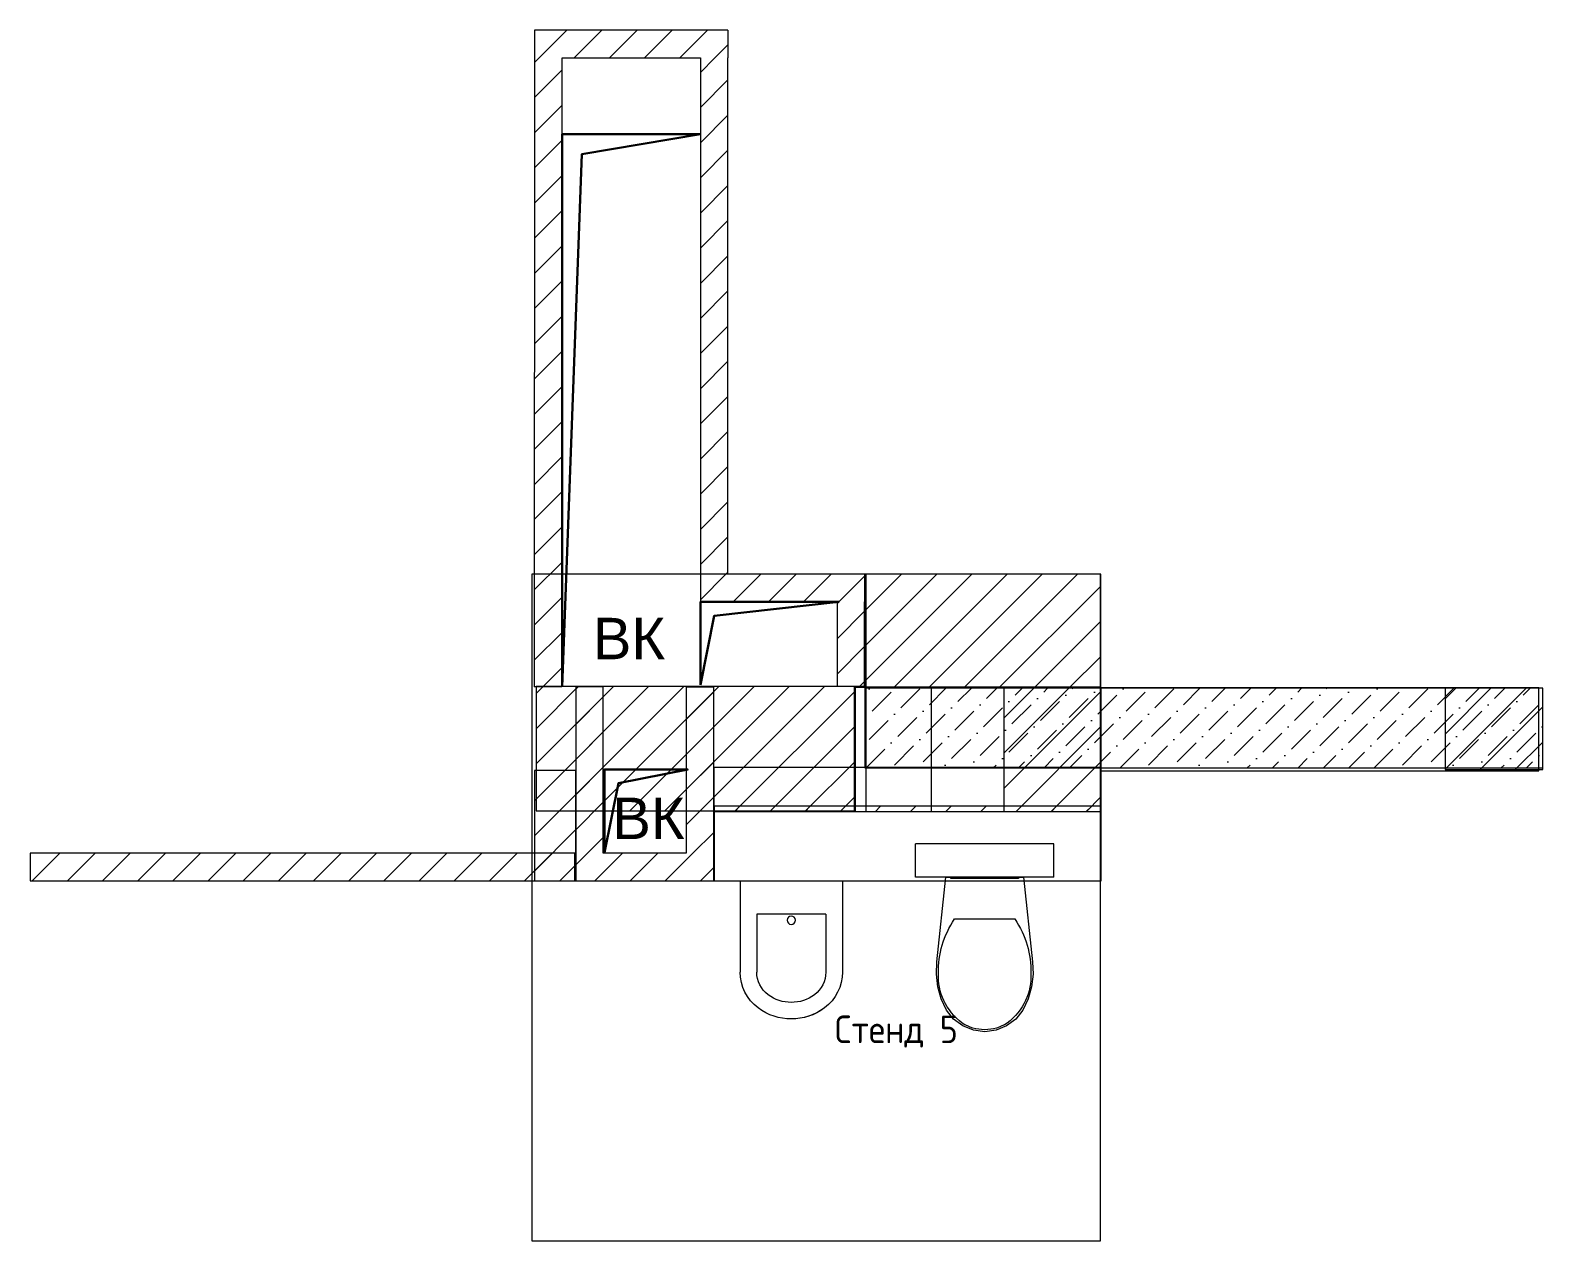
# Model space of a CAD drawing. Header units: millimetres. Extents: x 2336463 to 2579121, y 595385 to 778077.
# Drawn here: x 2535619 to 2541093, y 649518 to 653901 of the extents above; entities that cross this region are included whole.
import ezdxf

# ---------------------------------------------------------------- set-up
doc = ezdxf.new("R2010")
doc.units = ezdxf.units.MM
doc.header["$MEASUREMENT"] = 0
for name, color, linetype, lineweight, true_color in [('+ план экспозиций_Ном._пера__58', 7, 'Continuous', 5, 0xdf0000), ('+возводимые стены_Ном._пера__169', 7, 'Continuous', 5, 0x68b353), ('+возводимые стены_Ном._пера__242', 7, 'Continuous', 13, 0x1b55b5), ('Конструктив - Стены Несущие_Ном._пера__162', 7, 'Continuous', 5, 0xaaaaaa), ('сит план_Ном._пера__87', 7, 'Continuous', 20, 0x6a6a6a)]:
    doc.layers.add(name, color=color, linetype=linetype, lineweight=lineweight, true_color=true_color)
for name, color, linetype in [('+возводимые стены', 7, 'Continuous'), ('Интерьер - Мебель', 7, 'Continuous'), ('сит план', 7, 'Continuous')]:
    doc.layers.add(name, color=color, linetype=linetype)
for name, color, linetype, lineweight in [('+возводимые стены_Ном._пера__1', 7, 'Continuous', 13), ('+возводимые стены_Ном._пера__101', 252, 'Continuous', 5), ('Интерьер - Мебель_Ном._пера__1', 7, 'Continuous', 13), ('Конструктив - Стены Несущие_Ном._пера__1', 7, 'Continuous', 13), ('сит план_Ном._пера__1', 7, 'Continuous', 13), ('сит план_Ном._пера__21', 7, 'Continuous', 30)]:
    doc.layers.add(name, color=color, linetype=linetype, lineweight=lineweight)
doc.styles.add('СГЕНЕРИР_СТИЛЬ_1', font='arial.ttf')
doc.styles.add('СГЕНЕРИР_СТИЛЬ_4', font='isocp.shx')
pattern_1 = [(45, (2086872.015, 585813.69), (-63.639609, 63.639609), [])]

# ---------------------------------------------------------------- blocks, each defined once
blk = doc.blocks.new('Перекрытие_110', base_point=(2538093, 650821))
at = {"layer": 'Интерьер - Мебель_Ном._пера__1', "color": 7, "linetype": 'Continuous', "lineweight": 13, "flags": 128}
blk.add_lwpolyline([(2538093, 650821), (2539494.1, 650821), (2539494.1, 651231.3), (2538093, 651231.3)], close=True, dxfattribs=at)
blk = doc.blocks.new('Перекрытие_111', base_point=(2537434.9, 649518))
at = {"layer": 'Интерьер - Мебель_Ном._пера__1', "color": 7, "linetype": 'Continuous', "lineweight": 13, "flags": 128}
blk.add_lwpolyline([(2537434.9, 649518), (2539492.6, 649518), (2539492.6, 651931), (2537434.9, 651931)], close=True, dxfattribs=at)
blk = doc.blocks.new('Перекрытие_112', base_point=(2539494.1, 651219.8))
at = {"layer": 'Интерьер - Мебель_Ном._пера__1', "color": 7, "linetype": 'Continuous', "lineweight": 13, "flags": 128}
blk.add_lwpolyline([(2539494.1, 651219.8), (2541078.7, 651219.8), (2541078.7, 651519.8), (2539494.1, 651519.8)], close=True, dxfattribs=at)
blk = doc.blocks.new('Перекрытие_113', base_point=(2538094, 650821))
at = {"layer": 'Интерьер - Мебель_Ном._пера__1', "color": 7, "linetype": 'Continuous', "lineweight": 13, "flags": 128}
blk.add_lwpolyline([(2538094, 650821), (2539495.1, 650821), (2539495.1, 651071.3), (2538094, 651071.3)], close=True, dxfattribs=at)
blk = doc.blocks.new('Перекрытие_114', base_point=(2538642.9, 651071.7))
at = {"layer": 'Интерьер - Мебель_Ном._пера__1', "color": 7, "linetype": 'Continuous', "lineweight": 13, "flags": 128}
blk.add_lwpolyline([(2538642.9, 651071.7), (2539494.1, 651071.7), (2539494.1, 651519.8), (2538642.9, 651519.8)], close=True, dxfattribs=at)
blk = doc.blocks.new('Перекрытие_115', base_point=(2538604.5, 651072.7))
at = {"layer": 'Интерьер - Мебель_Ном._пера__1', "color": 7, "linetype": 'Continuous', "lineweight": 13, "flags": 128}
blk.add_lwpolyline([(2538604.5, 651072.7), (2538881.1, 651072.7), (2538881.1, 651520.8), (2538604.5, 651520.8)], close=True, dxfattribs=at)
blk = doc.blocks.new('Перекрытие_116', base_point=(2538642.9, 651524.2))
at = {"layer": 'Интерьер - Мебель_Ном._пера__1', "color": 7, "linetype": 'Continuous', "lineweight": 13, "flags": 128}
blk.add_lwpolyline([(2538642.9, 651524.2), (2539494.1, 651524.2), (2539494.1, 651931), (2538642.9, 651931)], close=True, dxfattribs=at)
blk = doc.blocks.new('Стена_327', base_point=(2537444.4, 653901))
at = {"layer": 'сит план_Ном._пера__87', "linetype": 'Continuous', "lineweight": 20, "true_color": 0x6a6a6a}
h = blk.add_hatch(dxfattribs=at)
h.set_pattern_fill('Блоки_Бетонные_Эффективные', color=251, style=0, pattern_type=2)
h.set_pattern_definition(pattern_1)
h.paths.add_polyline_path([(2537444.3, 653801), (2537544.3, 653801), (2537444.4, 653901)])
h = blk.add_hatch(dxfattribs=at)
h.set_pattern_fill('Блоки_Бетонные_Эффективные', color=251, style=0, pattern_type=2)
h.set_pattern_definition(pattern_1)
h.paths.add_polyline_path([(2537544.4, 653901), (2537444.4, 653901), (2537544.3, 653801)])
h = blk.add_hatch(dxfattribs=at)
h.set_pattern_fill('Блоки_Бетонные_Эффективные', color=251, style=0, pattern_type=2)
h.set_pattern_definition(pattern_1)
h.paths.add_polyline_path([(2537544.3, 653801), (2538044.3, 653801), (2538044.3, 653901), (2537544.4, 653901)])
h = blk.add_hatch(dxfattribs=at)
h.set_pattern_fill('Блоки_Бетонные_Эффективные', color=251, style=0, pattern_type=2)
h.set_pattern_definition(pattern_1)
h.paths.add_polyline_path([(2538044.3, 653801), (2538144.3, 653801), (2538144.3, 653901)])
h = blk.add_hatch(dxfattribs=at)
h.set_pattern_fill('Блоки_Бетонные_Эффективные', color=251, style=0, pattern_type=2)
h.set_pattern_definition(pattern_1)
h.paths.add_polyline_path([(2538144.3, 653901), (2538044.3, 653901), (2538044.3, 653801), (2538144.3, 653901)])
at = {"layer": 'сит план_Ном._пера__1', "color": 7, "linetype": 'Continuous', "lineweight": 13, "flags": 128}
for points in [[(2537444.4, 653901), (2537444.3, 653801)], [(2538144.3, 653901), (2537444.4, 653901)], [(2538144.3, 653901), (2538144.3, 653801)], [(2537544.3, 653801), (2538044.3, 653801)]]:
    blk.add_lwpolyline(points, dxfattribs=at)
blk = doc.blocks.new('Стена_328', base_point=(2538144.3, 653901))
at = {"layer": 'сит план_Ном._пера__87', "linetype": 'Continuous', "lineweight": 20, "true_color": 0x6a6a6a}
h = blk.add_hatch(dxfattribs=at)
h.set_pattern_fill('Блоки_Бетонные_Эффективные', color=251, style=0, pattern_type=2)
h.set_pattern_definition(pattern_1)
h.paths.add_polyline_path([(2538044.3, 653801), (2538044.3, 651931), (2538144.3, 651931), (2538144.3, 653801)])
h = blk.add_hatch(dxfattribs=at)
h.set_pattern_fill('Блоки_Бетонные_Эффективные', color=251, style=0, pattern_type=2)
h.set_pattern_definition(pattern_1)
h.paths.add_polyline_path([(2538144.3, 651931), (2538044.3, 651831), (2538144.3, 651831)])
h = blk.add_hatch(dxfattribs=at)
h.set_pattern_fill('Блоки_Бетонные_Эффективные', color=251, style=0, pattern_type=2)
h.set_pattern_definition(pattern_1)
h.paths.add_polyline_path([(2538144.3, 651931), (2538044.3, 651931), (2538044.3, 651831)])
at = {"layer": 'сит план_Ном._пера__1', "color": 7, "linetype": 'Continuous', "lineweight": 13, "flags": 128}
for points in [[(2538044.3, 653801), (2538044.3, 651831)], [(2538144.3, 651931), (2538144.3, 653801)], [(2538044.3, 651831), (2538144.3, 651831)]]:
    blk.add_lwpolyline(points, dxfattribs=at)
blk = doc.blocks.new('Стена_329', base_point=(2538144.3, 651931))
at = {"layer": 'сит план_Ном._пера__87', "linetype": 'Continuous', "lineweight": 20, "true_color": 0x6a6a6a}
h = blk.add_hatch(dxfattribs=at)
h.set_pattern_fill('Блоки_Бетонные_Эффективные', color=251, style=0, pattern_type=2)
h.set_pattern_definition(pattern_1)
h.paths.add_polyline_path([(2538144.3, 651831), (2538538.9, 651831), (2538538.9, 651931), (2538144.3, 651931)])
h = blk.add_hatch(dxfattribs=at)
h.set_pattern_fill('Блоки_Бетонные_Эффективные', color=251, style=0, pattern_type=2)
h.set_pattern_definition(pattern_1)
h.paths.add_polyline_path([(2538538.9, 651831), (2538638.9, 651831), (2538638.9, 651931)])
h = blk.add_hatch(dxfattribs=at)
h.set_pattern_fill('Блоки_Бетонные_Эффективные', color=251, style=0, pattern_type=2)
h.set_pattern_definition(pattern_1)
h.paths.add_polyline_path([(2538538.9, 651831), (2538638.9, 651931), (2538538.9, 651931)])
at = {"layer": 'сит план_Ном._пера__1', "color": 7, "linetype": 'Continuous', "lineweight": 13, "flags": 128}
for points in [[(2538638.9, 651931), (2538144.3, 651931)], [(2538638.9, 651931), (2538638.9, 651831)], [(2538144.3, 651831), (2538538.9, 651831)]]:
    blk.add_lwpolyline(points, dxfattribs=at)
blk = doc.blocks.new('Стена_330', base_point=(2538638.9, 651931))
at = {"layer": 'сит план_Ном._пера__87', "linetype": 'Continuous', "lineweight": 20, "true_color": 0x6a6a6a}
h = blk.add_hatch(dxfattribs=at)
h.set_pattern_fill('Блоки_Бетонные_Эффективные', color=251, style=0, pattern_type=2)
h.set_pattern_definition(pattern_1)
h.paths.add_polyline_path([(2538538.9, 651831), (2538538.9, 651524.4), (2538638.9, 651524.4), (2538638.9, 651831)])
at = {"layer": 'сит план_Ном._пера__1', "color": 7, "linetype": 'Continuous', "lineweight": 13, "flags": 128}
for points in [[(2538538.9, 651831), (2538538.9, 651524.4)], [(2538638.9, 651524.4), (2538638.9, 651831)], [(2538638.9, 651524.4), (2538538.9, 651524.4)]]:
    blk.add_lwpolyline(points, dxfattribs=at)
blk = doc.blocks.new('Стена_331', base_point=(2537444.4, 653901))
at = {"layer": 'сит план_Ном._пера__87', "linetype": 'Continuous', "lineweight": 20, "true_color": 0x6a6a6a}
h = blk.add_hatch(dxfattribs=at)
h.set_pattern_fill('Блоки_Бетонные_Эффективные', color=251, style=0, pattern_type=2)
h.set_pattern_definition(pattern_1)
h.paths.add_polyline_path([(2537444.3, 653801), (2537443, 651523.7), (2537543, 651523.7), (2537544.3, 653801)])
at = {"layer": 'сит план_Ном._пера__1', "color": 7, "linetype": 'Continuous', "lineweight": 13, "flags": 128}
for points in [[(2537444.3, 653801), (2537443, 651523.7)], [(2537543, 651523.7), (2537544.3, 653801)], [(2537543, 651523.7), (2537443, 651523.7)]]:
    blk.add_lwpolyline(points, dxfattribs=at)
blk = doc.blocks.new('Стена_332', base_point=(2537449.9, 651524.4))
at = {"layer": 'сит план_Ном._пера__87', "linetype": 'Continuous', "lineweight": 20, "true_color": 0x6a6a6a}
h = blk.add_hatch(dxfattribs=at)
h.set_pattern_fill('Блоки_Бетонные_Эффективные', color=251, style=0, pattern_type=2)
h.set_pattern_definition(pattern_1)
h.paths.add_polyline_path([(2537449.9, 651074.4), (2538602, 651074.4), (2538602, 651524.4), (2537449.9, 651524.4)])
at = {"layer": 'сит план_Ном._пера__1', "color": 7, "linetype": 'Continuous', "lineweight": 13, "flags": 128}
for points in [[(2538602, 651524.4), (2537449.9, 651524.4)], [(2537449.9, 651524.4), (2537449.9, 651074.4)], [(2538602, 651074.4), (2538602, 651524.4)], [(2537449.9, 651074.4), (2538602, 651074.4)]]:
    blk.add_lwpolyline(points, dxfattribs=at)
blk = doc.blocks.new('Стена_333', base_point=(2537593, 651523.7))
at = {"layer": 'сит план_Ном._пера__87', "linetype": 'Continuous', "lineweight": 20, "true_color": 0x6a6a6a}
h = blk.add_hatch(dxfattribs=at)
h.set_pattern_fill('Блоки_Бетонные_Эффективные', color=251, style=0, pattern_type=2)
h.set_pattern_definition(pattern_1)
h.paths.add_polyline_path([(2537693, 650921), (2537693, 651523.7), (2537593, 651523.7), (2537593, 650921)])
h = blk.add_hatch(dxfattribs=at)
h.set_pattern_fill('Блоки_Бетонные_Эффективные', color=251, style=0, pattern_type=2)
h.set_pattern_definition(pattern_1)
h.paths.add_polyline_path([(2537693, 650921), (2537593, 650821), (2537693, 650821)])
h = blk.add_hatch(dxfattribs=at)
h.set_pattern_fill('Блоки_Бетонные_Эффективные', color=251, style=0, pattern_type=2)
h.set_pattern_definition(pattern_1)
h.paths.add_polyline_path([(2537693, 650921), (2537593, 650921), (2537593, 650821)])
at = {"layer": 'сит план_Ном._пера__1', "color": 7, "linetype": 'Continuous', "lineweight": 13, "flags": 128}
for points in [[(2537593, 651523.7), (2537593, 650821)], [(2537693, 651523.7), (2537593, 651523.7)], [(2537693, 650921), (2537693, 651523.7)], [(2537593, 650821), (2537693, 650821)]]:
    blk.add_lwpolyline(points, dxfattribs=at)
blk = doc.blocks.new('Стена_334', base_point=(2537593, 650821))
at = {"layer": 'сит план_Ном._пера__87', "linetype": 'Continuous', "lineweight": 20, "true_color": 0x6a6a6a}
h = blk.add_hatch(dxfattribs=at)
h.set_pattern_fill('Блоки_Бетонные_Эффективные', color=251, style=0, pattern_type=2)
h.set_pattern_definition(pattern_1)
h.paths.add_polyline_path([(2537693, 650821), (2537993, 650821), (2537993, 650921), (2537693, 650921)])
h = blk.add_hatch(dxfattribs=at)
h.set_pattern_fill('Блоки_Бетонные_Эффективные', color=251, style=0, pattern_type=2)
h.set_pattern_definition(pattern_1)
h.paths.add_polyline_path([(2538093, 650921), (2537993, 650921), (2538093, 650821)])
h = blk.add_hatch(dxfattribs=at)
h.set_pattern_fill('Блоки_Бетонные_Эффективные', color=251, style=0, pattern_type=2)
h.set_pattern_definition(pattern_1)
h.paths.add_polyline_path([(2537993, 650921), (2537993, 650821), (2538093, 650821)])
at = {"layer": 'сит план_Ном._пера__1', "color": 7, "linetype": 'Continuous', "lineweight": 13, "flags": 128}
for points in [[(2537993, 650921), (2537693, 650921)], [(2538093, 650821), (2538093, 650921)], [(2537693, 650821), (2538093, 650821)]]:
    blk.add_lwpolyline(points, dxfattribs=at)
blk = doc.blocks.new('Стена_335', base_point=(2538093, 650821))
at = {"layer": 'сит план_Ном._пера__87', "linetype": 'Continuous', "lineweight": 20, "true_color": 0x6a6a6a}
h = blk.add_hatch(dxfattribs=at)
h.set_pattern_fill('Блоки_Бетонные_Эффективные', color=251, style=0, pattern_type=2)
h.set_pattern_definition(pattern_1)
h.paths.add_polyline_path([(2538093, 650921), (2538093, 651523.7), (2537993, 651523.7), (2537993, 650921)])
at = {"layer": 'сит план_Ном._пера__1', "color": 7, "linetype": 'Continuous', "lineweight": 13, "flags": 128}
for points in [[(2537993, 651523.7), (2538093, 651523.7)], [(2537993, 651523.7), (2537993, 650921)], [(2538093, 650921), (2538093, 651523.7)]]:
    blk.add_lwpolyline(points, dxfattribs=at)
blk = doc.blocks.new('Стена_336', base_point=(2537589.7, 650821))
at = {"layer": '+возводимые стены_Ном._пера__169', "linetype": 'Continuous', "lineweight": 5, "true_color": 0x68b353}
h = blk.add_hatch(dxfattribs=at)
h.set_pattern_fill('Блоки_Бетонные_Эффективные', color=85, style=0, pattern_type=2)
h.set_pattern_definition(pattern_1)
h.paths.add_polyline_path([(2537589.7, 650921), (2535619, 650921), (2535619, 650821), (2537589.7, 650821)])
at = {"layer": '+возводимые стены_Ном._пера__101', "color": 252, "linetype": 'Continuous', "lineweight": 5, "flags": 128}
for points in [[(2537589.7, 650921), (2535619, 650921)], [(2535619, 650921), (2535619, 650821)], [(2537589.7, 650821), (2537589.7, 650921)], [(2535619, 650821), (2537589.7, 650821)]]:
    blk.add_lwpolyline(points, dxfattribs=at)
blk = doc.blocks.new('Стена_337', base_point=(2541093.1, 651519.4))
at = {"layer": '+возводимые стены_Ном._пера__169', "linetype": 'Continuous', "lineweight": 5, "true_color": 0x68b353}
h = blk.add_hatch(dxfattribs=at)
h.set_pattern_fill('Блоки_Бетонные_Эффективные', color=85, style=0, pattern_type=2)
h.set_pattern_definition(pattern_1)
h.paths.add_polyline_path([(2541093.1, 651519.4), (2540739.7, 651519.6), (2540739.5, 651224.6), (2541092.9, 651224.4)])
at = {"layer": '+возводимые стены_Ном._пера__101', "color": 252, "linetype": 'Continuous', "lineweight": 5, "flags": 128}
for points in [[(2540739.7, 651519.6), (2540739.5, 651224.6)], [(2541093.1, 651519.4), (2540739.7, 651519.6)], [(2541092.9, 651224.4), (2541093.1, 651519.4)], [(2540739.5, 651224.6), (2541092.9, 651224.4)]]:
    blk.add_lwpolyline(points, dxfattribs=at)
blk = doc.blocks.new('Стена_338', base_point=(2537443.8, 651221.1))
at = {"layer": '+возводимые стены_Ном._пера__169', "linetype": 'Continuous', "lineweight": 5, "true_color": 0x68b353}
h = blk.add_hatch(dxfattribs=at)
h.set_pattern_fill('Блоки_Бетонные_Эффективные', color=85, style=0, pattern_type=2)
h.set_pattern_definition(pattern_1)
h.paths.add_polyline_path([(2537443.8, 651221.1), (2537443.8, 650821.2), (2537593.8, 650821.2), (2537593.8, 651221.1)])
at = {"layer": '+возводимые стены_Ном._пера__101', "color": 252, "linetype": 'Continuous', "lineweight": 5, "flags": 128}
for points in [[(2537443.8, 651221.1), (2537443.8, 650821.2)], [(2537593.8, 651221.1), (2537443.8, 651221.1)], [(2537593.8, 650821.2), (2537593.8, 651221.1)], [(2537443.8, 650821.2), (2537593.8, 650821.2)]]:
    blk.add_lwpolyline(points, dxfattribs=at)
blk = doc.blocks.new('Стена_339', base_point=(2538094, 651071.3))
at = {"layer": 'сит план_Ном._пера__87', "linetype": 'Continuous', "lineweight": 20, "true_color": 0x6a6a6a}
h = blk.add_hatch(dxfattribs=at)
h.set_pattern_fill('Блоки_Бетонные_Эффективные', color=251, style=0, pattern_type=2)
h.set_pattern_definition(pattern_1)
h.paths.add_polyline_path([(2538094, 651071.3), (2539494.1, 651071.7), (2539494.1, 651091.7), (2538094, 651091.3)])
at = {"layer": 'сит план_Ном._пера__1', "color": 7, "linetype": 'Continuous', "lineweight": 13, "flags": 128}
for points in [[(2539494.1, 651091.7), (2538094, 651091.3)], [(2538094, 651091.3), (2538094, 651071.3)], [(2538094, 651071.3), (2539494.1, 651071.7)], [(2539494.1, 651071.7), (2539494.1, 651091.7)]]:
    blk.add_lwpolyline(points, dxfattribs=at)
blk = doc.blocks.new('Унитаз 25')
at = {"layer": 'Интерьер - Мебель_Ном._пера__1', "color": 7, "linetype": 'Continuous', "lineweight": 13}
for p, q in [((-250, 120), (250, 120)), ((-250, 0), (-250, 120)), ((250, 0), (250, 120)), ((-250, 0), (250, 0)), ((0, -151.4), (-108.9, -151.4)), ((108.9, -151.4), (0, -151.4))]:
    blk.add_line(p, q, dxfattribs=at)
at = {"layer": 'Интерьер - Мебель_Ном._пера__1', "color": 7, "linetype": 'Continuous', "lineweight": 13, "flags": 128}
for points in [[(-169.4, -396.7), (-157, -440.3), (-138, -481.3), (-112.4, -513.9), (-79.4, -538.8), (-41, -554.6), (0, -560), (41, -554.6), (79.4, -538.8), (112.4, -513.9), (138, -481.3), (157, -440.3), (169.4, -396.7), (174.9, -351.8), (173.3, -306.6), (141, 0), (-141, 0), (-173.3, -306.6), (-174.9, -351.8)], [(123, 0), (-123, 0), (-123, -5), (123, -5)]]:
    blk.add_lwpolyline(points, close=True, dxfattribs=at)
at = {"layer": 'Интерьер - Мебель_Ном._пера__1', "color": 7, "linetype": 'Continuous', "lineweight": 13}
for centre, major_axis, start_param, end_param in [((258.1, -339.4), (425.3, 0), 2.612188, 3.165208), ((-258.1, -339.4), (425.3, 0), 6.259567, 6.812588), ((89.5, -360.8), (256.9, 0), 3.085861, 3.98645), ((-89.5, -360.8), (256.9, 0), 5.438324, 6.338913), ((0.8, -431.2), (138.5, 0), 4.079884, 4.706528), ((-0.8, -431.2), (138.5, 0), 4.71825, 5.344894)]:
    blk.add_ellipse(centre, major_axis=major_axis, ratio=0.875546, start_param=start_param, end_param=end_param, dxfattribs=at)
blk = doc.blocks.new('Биде 25')
at = {"layer": 'Интерьер - Мебель_Ном._пера__1', "color": 7, "linetype": 'Continuous', "lineweight": 13}
for p, q in [((185, 0), (-185, 0)), ((185, 0), (185, -330)), ((-185, 0), (-185, -330)), ((-125, -120), (-125, -330)), ((-125, -120), (125, -120)), ((125, -120), (125, -330))]:
    blk.add_line(p, q, dxfattribs=at)
blk.add_circle((0, -142.5), 15, dxfattribs=at)
for centre, radius, start, end in [((-22.5, -330), 162.5, 180, 233.1301), ((-22.5, -330), 162.5, 180, 233.1301), ((-22.5, -330), 102.5, 180, 233.1301), ((22.5, -330), 102.5, 306.8699, 0), ((22.5, -330), 162.5, 306.8699, 0), ((0, -300), 140, 233.1301, 306.8699), ((0, -300), 200, 233.1301, 306.8699), ((0, -300), 200, 233.1301, 270)]:
    blk.add_arc(centre, radius, start, end, dxfattribs=at)

msp = doc.modelspace()

# ---------------------------------------------------------------- hatches: boundary and pattern name
at = {"layer": '+возводимые стены_Ном._пера__242', "linetype": 'Continuous', "lineweight": 13, "true_color": 0x1b55b5}
h = msp.add_hatch(dxfattribs=at)
h.set_pattern_fill('Блоки_Бетонные_Эффективные', color=152, style=0, pattern_type=2)
h.set_pattern_definition(pattern_1)
h.paths.add_polyline_path([(2538640.1, 651519.8), (2539492.6, 651519.8), (2539492.6, 651931), (2538640.1, 651931)])
h = msp.add_hatch(dxfattribs=at)
h.set_pattern_fill('Блоки_Бетонные_Эффективные', color=152, style=0, pattern_type=2)
h.set_pattern_definition(pattern_1)
h.paths.add_polyline_path([(2539494.1, 651071.3), (2539144.1, 651071.3), (2539144.1, 651519.8), (2539494.1, 651519.8)])
at = {"layer": 'Конструктив - Стены Несущие_Ном._пера__162', "linetype": 'Continuous', "lineweight": 5, "true_color": 0xaaaaaa}
h = msp.add_hatch(dxfattribs=at)
h.set_pattern_fill('Бетон_01', color=253, style=0, pattern_type=2)
h.set_pattern_definition([(45, (2086872.01, 585813.69), (-91.92388, 91.92388), [97.499996, -32.499999, 0, -32.499999]), (45, (2086883.5, 585917.1), (-91.92388, 91.92388), [97.499996, -32.499999, 0, -32.499999])])
h.paths.add_polyline_path([(2541093.1, 651518.7), (2538639.3, 651518.7), (2538639.3, 651230.3), (2541093.1, 651230.3)])

# ---------------------------------------------------------------- linework, layer by layer
at = {"layer": '+возводимые стены_Ном._пера__1', "color": 7, "linetype": 'Continuous', "lineweight": 13, "flags": 128}
for points in [[(2538640.1, 651519.8), (2539492.6, 651519.8), (2539492.6, 651931), (2538640.1, 651931)], [(2539494.1, 651071.3), (2539144.1, 651071.3), (2539144.1, 651519.8), (2539494.1, 651519.8)]]:
    msp.add_lwpolyline(points, close=True, dxfattribs=at)
at = {"layer": 'Конструктив - Стены Несущие_Ном._пера__1', "color": 7, "linetype": 'Continuous', "lineweight": 13, "flags": 128}
msp.add_lwpolyline([(2541093.1, 651518.7), (2538639.3, 651518.7), (2538639.3, 651230.3), (2541093.1, 651230.3)], close=True, dxfattribs=at)
at = {"layer": 'сит план_Ном._пера__21', "color": 7, "linetype": 'Continuous', "lineweight": 30, "flags": 128}
for points in [[(2537544.3, 651524), (2537615.7, 653452.6), (2538044.3, 653524.1), (2537544.3, 653524.1)], [(2538044.3, 651531), (2538094.3, 651781), (2538545.3, 651831), (2538044.3, 651831)], [(2537697.5, 650924.4), (2537747.5, 651174.4), (2537998.4, 651224.4), (2537697.5, 651224.4)]]:
    msp.add_lwpolyline(points, close=True, dxfattribs=at)

# ---------------------------------------------------------------- block references
at = {"layer": '+возводимые стены', "color": 252, "lineweight": 5}
for name, p in [('Стена_337', (2541093.1, 651519.4)), ('Стена_338', (2537443.8, 651221.1)), ('Стена_336', (2537589.7, 650821))]:
    msp.add_blockref(name, p, dxfattribs=at)
at = {"layer": 'Интерьер - Мебель', "color": 7, "linetype": 'Continuous', "lineweight": 13}
for name, p in [('Перекрытие_111', (2537434.9, 649518)), ('Перекрытие_116', (2538642.9, 651524.2)), ('Перекрытие_115', (2538604.5, 651072.7)), ('Перекрытие_114', (2538642.9, 651071.7)), ('Перекрытие_112', (2539494.1, 651219.8)), ('Перекрытие_110', (2538093, 650821)), ('Перекрытие_113', (2538094, 650821))]:
    msp.add_blockref(name, p, dxfattribs=at)
at = {"layer": 'Интерьер - Мебель_Ном._пера__1', "color": 7, "linetype": 'Continuous', "lineweight": 13, "xscale": -1, "zscale": 1000}
for name, p in [('Унитаз 25', (2539073.3, 650834.7)), ('Биде 25', (2538373.3, 650821))]:
    msp.add_blockref(name, p, dxfattribs=at)
at = {"layer": 'сит план', "color": 7, "lineweight": 13}
for name, p in [('Стена_327', (2537444.4, 653901)), ('Стена_331', (2537444.4, 653901)), ('Стена_328', (2538144.3, 653901)), ('Стена_329', (2538144.3, 651931)), ('Стена_330', (2538638.9, 651931)), ('Стена_332', (2537449.9, 651524.4)), ('Стена_333', (2537593, 651523.7)), ('Стена_335', (2538093, 650821)), ('Стена_339', (2538094, 651071.3)), ('Стена_334', (2537593, 650821))]:
    msp.add_blockref(name, p, dxfattribs=at)

# ---------------------------------------------------------------- texts
at = {"layer": '+ план экспозиций_Ном._пера__58', "color": 12, "linetype": 'Continuous', "lineweight": 5, "true_color": 0xdf0000, "insert": (2538531.2, 650333.6), "char_height": 100, "attachment_point": 1, "style": 'СГЕНЕРИР_СТИЛЬ_4'}
msp.add_mtext('\\A1;{\\pql;\\Fisocp.shx;Стенд\\Fisocp.shx; 5}', dxfattribs=at)
at = {"layer": 'сит план_Ном._пера__1', "color": 7, "linetype": 'Continuous', "lineweight": 13, "char_height": 150, "attachment_point": 1, "style": 'СГЕНЕРИР_СТИЛЬ_1'}
for insert in [(2537654.9, 651773.5), (2537725.6, 651122.4)]:
    msp.add_mtext('\\A1;{\\pql;\\fArial|b0|i0|c204|p38;ВК}', dxfattribs=dict(at, insert=insert))

doc.saveas('drawing.dxf')
